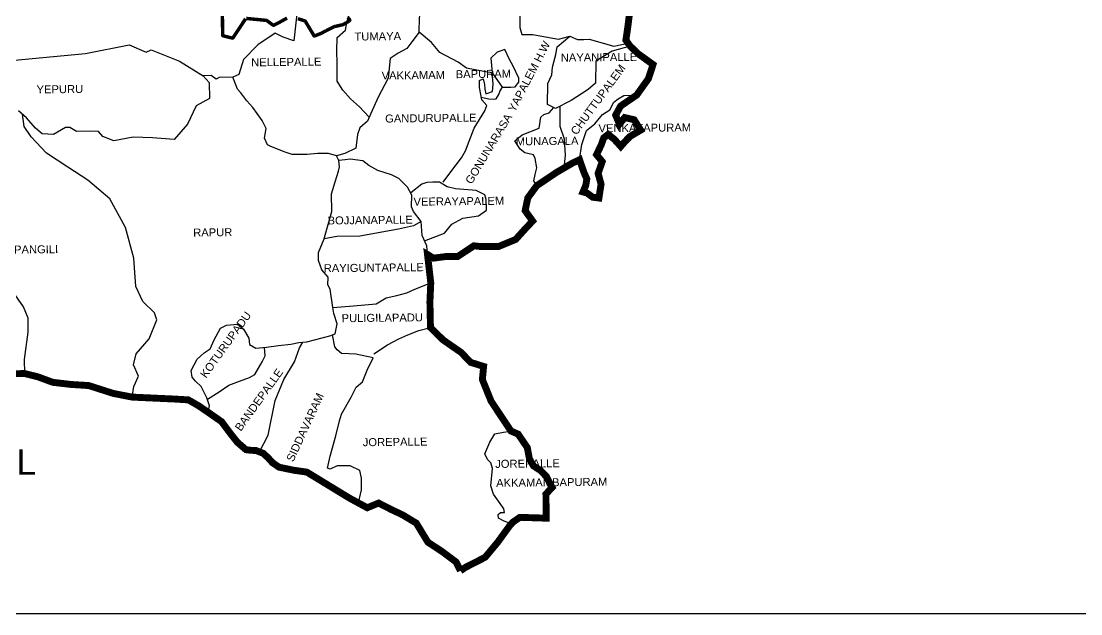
# Model space of a CAD drawing. Header units: inches. Extents: x 308339 to 383724, y 1560383 to 1616161.
# Drawn here: x 336169 to 366882, y 1560383 to 1577576 of the extents above; entities that cross this region are included whole.
import ezdxf

# ---------------------------------------------------------------- set-up
doc = ezdxf.new("R2010")
doc.units = ezdxf.units.IN
doc.header["$MEASUREMENT"] = 0
doc.linetypes.add('BORDER', pattern=[1.75, 0.5, -0.25, 0.5, -0.25, 0, -0.25])
for name, color, linetype in [('BLOCK', 7, 'Continuous'), ('TEXT', 7, 'Continuous'), ('VILL_BND', 7, 'Continuous'), ('VILLAGE BOUNDARY', 6, 'Continuous')]:
    doc.layers.add(name, color=color, linetype=linetype)
doc.layers.add('MANDAL_BND', color=6, linetype='BORDER', lineweight=30)
doc.styles.get("Standard").update_dxf_attribs({"font": 'arial.ttf'})

msp = doc.modelspace()

# ---------------------------------------------------------------- linework, layer by layer
at = {"layer": 'BLOCK', "color": 1, "const_width": 100}
for points in [[(342674, 1577647), (342307, 1577091, -0.31718), (342291, 1577085), (342020, 1577151, -0.341318), (342009, 1577166), (341998, 1577965, 0.272109)], [(343875, 1577667), (343633, 1577530, -0.012349), (343633, 1577530), (343491, 1577459, -0.282119), (343470, 1577460), (343288, 1577594, 0.134415), (343279, 1577598), (342693, 1577656, 0.278372)], [(345638, 1577681), (345689, 1577620, -0.445632), (345685, 1577591), (345597, 1577532, -0.025714), (345595, 1577531), (345491, 1577475, -0.065611), (345486, 1577473), (345249, 1577419, 0.056199), (345245, 1577417), (345101, 1577347), (345012, 1577304, 0.012386), (345011, 1577303), (344869, 1577226, -0.029836), (344867, 1577225), (344680, 1577149, -0.367548), (344655, 1577158), (344403, 1577575, 0.180623), (344392, 1577583), (344187, 1577649, 0.061684)]]:
    msp.add_lwpolyline(points, format="xyb", dxfattribs=at)
at = {"layer": 'MANDAL_BND', "color": 30, "const_width": 200}
for points in [[(353825, 1577997), (353749, 1577385), (353696, 1577024), (353821, 1576853), (354037, 1576642), (354484, 1576318), (354348, 1575907), (354009, 1575432), (353544, 1575115), (353399, 1574851), (353509, 1574589), (353663, 1574780), (353934, 1574717), (354126, 1574416), (353816, 1574232), (353678, 1574091), (353548, 1573942), (353357, 1574153), (353183, 1574291), (353053, 1574191), (352981, 1573985), (352845, 1573705), (353011, 1573501), (352891, 1573160), (352977, 1572849), (352915, 1572446), (352734, 1572469), (352569, 1572590), (352453, 1572622), (352534, 1572811), (352564, 1573000), (352480, 1573188), (352353, 1573556), (352141, 1573455), (351684, 1573188), (351113, 1572804), (350854, 1572449), (350776, 1572079), (350993, 1571778), (350771, 1571543), (350503, 1571245), (350013, 1571042), (349495, 1571037), (349290, 1571059), (348825, 1570751), (348472, 1570747), (348119, 1570702), (347946, 1570807), (348041, 1569983), (348016, 1569433), (348032, 1568687), (348406, 1568322), (348919, 1567967), (349194, 1567679), (349573, 1567560), (349536, 1567182), (349789, 1566553), (350366, 1565685), (350572, 1565597), (350839, 1565206), (350900, 1564879), (351017, 1564675), (351216, 1564546), (351390, 1564367), (351558, 1564049), (351379, 1563858), (351387, 1563158), (350623, 1563182), (350419, 1563041), (350330, 1562941), (349982, 1562462), (349617, 1562023), (349045, 1561730), (348901, 1561632)], [(348901, 1561632), (348775, 1561885), (348366, 1562192), (347957, 1562461), (347621, 1563014), (347222, 1563254), (346890, 1563411), (346529, 1563596), (346200, 1563460), (345687, 1563738), (344447, 1564495), (344078, 1564547), (343643, 1564637), (343453, 1564767), (343319, 1564916), (343185, 1565038), (342977, 1565120), (342816, 1565128), (342684, 1565145), (342436, 1565359), (342235, 1565612), (341977, 1565958), (341644, 1566190), (341320, 1566413), (341016, 1566589), (340629, 1566613), (339387, 1566670), (338838, 1566777), (338127, 1567005), (337617, 1567037), (337088, 1567098), (336642, 1567262), (336273, 1567353), (335990, 1567350)]]:
    msp.add_lwpolyline(points, dxfattribs=at)
at = {"layer": 'VILL_BND'}
for points in [[(351006, 1579725), (350592, 1579197), (350304, 1578925), (350417, 1578464), (350516, 1578271), (350618, 1577788), (350622, 1577391), (350678, 1577187), (350678, 1577187), (351001, 1577191), (351260, 1577140), (351745, 1577059), (352067, 1577138), (352294, 1577043), (352477, 1577045), (352628, 1577058), (353351, 1576850), (353758, 1576938)], [(347706, 1577255), (347713, 1577678), (347806, 1578074), (347804, 1578298), (347728, 1578577), (347293, 1578882), (347158, 1578953), (346848, 1578950), (346611, 1578923), (346392, 1578921), (346174, 1578918), (346065, 1578887), (345804, 1578750)], [(344155, 1577793), (344075, 1577006), (343759, 1577110), (343531, 1577226), (343030, 1576892), (342611, 1576465), (342478, 1576030), (342304, 1575952)], [(346256, 1574790), (345976, 1575093), (345718, 1575326), (345489, 1575570), (345328, 1575833), (345325, 1576138), (345323, 1576355), (345319, 1576708), (345324, 1577102), (345568, 1577311), (345596, 1577479), (345671, 1577794)], [(348403, 1572910), (348627, 1573210), (348927, 1573616), (349044, 1573814), (349149, 1574091), (349302, 1574476), (349457, 1574724), (349612, 1574971), (349669, 1575129), (349520, 1575295), (349520, 1575295), (349457, 1575648), (349455, 1575854), (349455, 1575854), (349562, 1575905), (349562, 1575905), (349594, 1575738), (349605, 1575600), (349636, 1575473), (349832, 1575534), (349850, 1575751), (349850, 1575751), (349817, 1576075), (349580, 1576112), (349077, 1576214), (348838, 1576389), (348303, 1576671), (348064, 1576954), (347706, 1577255), (347492, 1576977), (347347, 1576779), (347092, 1576648), (346868, 1576489), (346805, 1575927), (346515, 1575374), (346304, 1574899), (346207, 1574680), (345983, 1574481), (345916, 1574293), (345871, 1573889), (345548, 1573738), (345311, 1573672)], [(353821, 1576853), (353300, 1576705), (352829, 1576420), (352815, 1575775), (352601, 1575590), (352109, 1575273), (351660, 1575042), (351422, 1575158), (351437, 1575771), (351552, 1576019), (351571, 1576245), (351664, 1576612), (351705, 1576827), (352067, 1577138)], [(334406, 1576292), (336486, 1576492), (338034, 1576634), (339298, 1576888), (339792, 1576674), (339938, 1576749), (340758, 1576413), (341439, 1575989), (341619, 1575793), (341624, 1575333), (341239, 1575120), (340992, 1574592), (340599, 1574139), (339971, 1574195), (339416, 1574210), (338852, 1574109), (338536, 1574231), (338409, 1574376), (338179, 1574384), (337771, 1574380), (337581, 1574493), (337455, 1574491), (337102, 1574289), (336777, 1574306), (336587, 1574472), (336322, 1574772), (336089, 1574979)], [(349817, 1576075), (350114, 1575657), (350361, 1575660), (350490, 1575672), (350597, 1575802), (350595, 1575921), (350430, 1576274), (350309, 1576487), (350188, 1576755), (349963, 1576677), (349963, 1576677), (349782, 1576503), (349817, 1576075)], [(341586, 1566230), (341628, 1566420), (341552, 1566651), (341384, 1566979), (341223, 1567136), (341121, 1567251), (341100, 1567440), (341268, 1567774), (341474, 1567953), (341642, 1568074), (341758, 1568336), (341947, 1568666), (342123, 1568760), (342442, 1568783), (342612, 1568643), (342769, 1568376), (342786, 1568192), (342968, 1568090), (343283, 1568116), (343628, 1568166), (343985, 1568208), (344219, 1568253), (344446, 1568271), (345111, 1568451), (345268, 1568510), (345330, 1568799), (345235, 1569097), (345198, 1569266), (345125, 1569806), (345056, 1569925), (345068, 1570147), (344882, 1570358), (344788, 1570632), (344785, 1570868), (344950, 1571266), (345024, 1571546), (345173, 1572059), (345168, 1572565), (345266, 1572914), (345364, 1573224), (345396, 1573350), (345380, 1573538), (345311, 1573672), (345078, 1573737), (344754, 1573738), (344455, 1573711), (344020, 1573706), (343817, 1573772), (343409, 1573936), (343307, 1573988), (343222, 1574184), (343267, 1574459), (343154, 1574694), (343007, 1574896), (342879, 1575068), (342708, 1575269), (342536, 1575494), (342443, 1575608), (342304, 1575952), (341903, 1575943), (341821, 1575898), (341675, 1575998), (341439, 1575989)], [(349506, 1575370), (349728, 1575320), (349860, 1575311), (349941, 1575322), (350012, 1575445), (350042, 1575534), (350098, 1575628), (350114, 1575657)], [(352353, 1573556), (352419, 1573996), (352555, 1574409), (352796, 1574598), (353018, 1574872), (353232, 1575005), (353342, 1575231), (353472, 1575326), (353640, 1575421), (354009, 1575432)], [(351113, 1572804), (351027, 1572943), (351067, 1573131), (351117, 1573319), (351062, 1573595), (351019, 1573694), (350768, 1573759), (350631, 1573862), (350477, 1574100), (350689, 1574280), (351178, 1574468), (351232, 1574795), (351320, 1574869), (351471, 1574917), (351603, 1575070)], [(351912, 1573322), (351949, 1573683), (351919, 1574152), (351791, 1574521), (351788, 1575108)], [(339387, 1566670), (339433, 1566973), (339574, 1567279), (339426, 1567606), (339503, 1567928), (339883, 1568364), (340102, 1568911), (340035, 1569119), (339695, 1569444), (339490, 1569882), (339436, 1570700), (339195, 1571595), (338737, 1572423), (338103, 1572967), (337521, 1573345), (336901, 1573748), (336460, 1574217), (336254, 1574517), (336206, 1574875)], [(347759, 1571769), (347538, 1572052), (347487, 1572190), (347496, 1572527), (347368, 1572764), (347115, 1573011), (346900, 1573122), (346511, 1573243), (346246, 1573390), (346069, 1573526), (345705, 1573572), (345555, 1573558), (345380, 1573538)], [(347859, 1571207), (348439, 1571425), (348653, 1571683), (348966, 1571863), (349428, 1571927), (349653, 1572097), (349649, 1572402), (349609, 1572539), (349361, 1572664), (348760, 1572717), (348513, 1572773), (348295, 1572908), (348098, 1572906), (347931, 1572895), (347784, 1572844), (347459, 1572596)], [(347946, 1570807), (347923, 1571055), (347795, 1571358), (347759, 1571769), (347536, 1571636), (347107, 1571544), (345987, 1571339), (345314, 1571332), (344950, 1571266)], [(336273, 1567353), (336266, 1567764), (336376, 1568556), (336372, 1568965), (336232, 1569291), (335926, 1569734)], [(345198, 1569266), (345799, 1569317), (346457, 1569373), (346752, 1569546), (347056, 1569620), (347345, 1569694), (347578, 1569802), (348041, 1569983)], [(346392, 1567924), (346791, 1568190), (347116, 1568361), (347377, 1568476), (347693, 1568601), (348032, 1568687)], [(343081, 1565079), (343329, 1565565), (343527, 1566567), (343782, 1567181), (344093, 1567692), (344237, 1568103), (344333, 1568262)], [(345944, 1563599), (346033, 1563977), (346029, 1564319), (345989, 1564542), (345705, 1564680), (345326, 1564676), (345126, 1564577), (345044, 1564613), (345122, 1564956), (345286, 1565545), (345393, 1565984), (345458, 1566171), (345729, 1566670), (345882, 1566962), (346059, 1567112), (346196, 1567448), (346371, 1567807), (345871, 1567913), (345454, 1567938), (345327, 1568041), (345259, 1568129), (345189, 1568481)], [(341566, 1566611), (341908, 1566825), (342190, 1567015), (342493, 1567128), (342790, 1567238), (342946, 1567327), (343157, 1567695), (343242, 1567870), (343222, 1568111)], [(350374, 1562991), (350164, 1563070), (350002, 1563158), (349991, 1563268), (350065, 1563322), (350179, 1563327), (350160, 1563433), (350055, 1563585), (349856, 1563857), (349786, 1564092), (349828, 1564597), (349777, 1564762), (349681, 1564864), (349612, 1565020), (349757, 1565361), (349902, 1565600), (350152, 1565652), (350366, 1565685)]]:
    msp.add_lwpolyline(points, dxfattribs=at)
at = {"layer": 'VILLAGE BOUNDARY', "color": 0}
msp.add_lwpolyline([(383724, 1560383), (308339, 1560383), (308339, 1616161), (383724, 1616161)], close=True, dxfattribs=at)

# ---------------------------------------------------------------- texts
at = {"layer": 'TEXT'}
for s, height, rotation, p in [('TUMAYA', 232, 0.6194, (345830, 1577014)), ('YAPALEM H.W', 231.99, 62.5201, (350474, 1574920)), ('NELLEPALLE', 232, 0.6194, (342835, 1576266)), ('NAYANIPALLE', 231.99, 0.6194, (351810, 1576403)), ('CHUTTUPALEM', 231.99, 53.7185, (352264, 1574254)), ('VAKKAMAM', 232, 0.6194, (346617, 1575883)), ('BAPURAM', 232, 0.6194, (348765, 1575922)), ('YEPURU', 232, 0.6194, (336616, 1575480)), ('GANDURUPALLE', 231.99, 0.6194, (346719, 1574634)), ('GONUNARASA', 232, 59.0559, (349225, 1572826)), ('VENKATAPURAM', 231.99, 0.6194, (352903, 1574352)), ('MUNAGALA', 232, 0.6194, (350504, 1573972)), ('VEERAYAPALEM', 231.99, 0.6194, (347542, 1572223)), ('BOJJANAPALLE', 231.99, 0.6194, (345052, 1571677)), ('RAPUR', 232, 0.6194, (341156, 1571328)), ('PANGILI', 232, 0.6194, (335964, 1570833)), ('RAYIGUNTAPALLE', 231.99, 0.6194, (344939, 1570293)), ('KOTURUPADU', 232, 54.2841, (341528, 1567202)), ('PULIGILAPADU', 231.99, 0.6194, (345457, 1568843)), ('BANDEPALLE', 232, 54.3307, (342534, 1565660)), ('SIDDAVARAM', 232, 65.3507, (344055, 1564773)), ('JOREPALLE', 232, 0.6194, (346071, 1565245)), ('JOREPALLE', 232, 0.6194, (349910, 1564616)), ('AKKAMAMBAPURAM', 231.99, 0.6194, (349937, 1564065))]:
    msp.add_text(s, height=height, rotation=rotation, dxfattribs=at).set_placement(p)
msp.add_text('RAPUR MANDAL', height=738.52, dxfattribs=at).set_placement((328404, 1564417))

doc.saveas('drawing.dxf')
